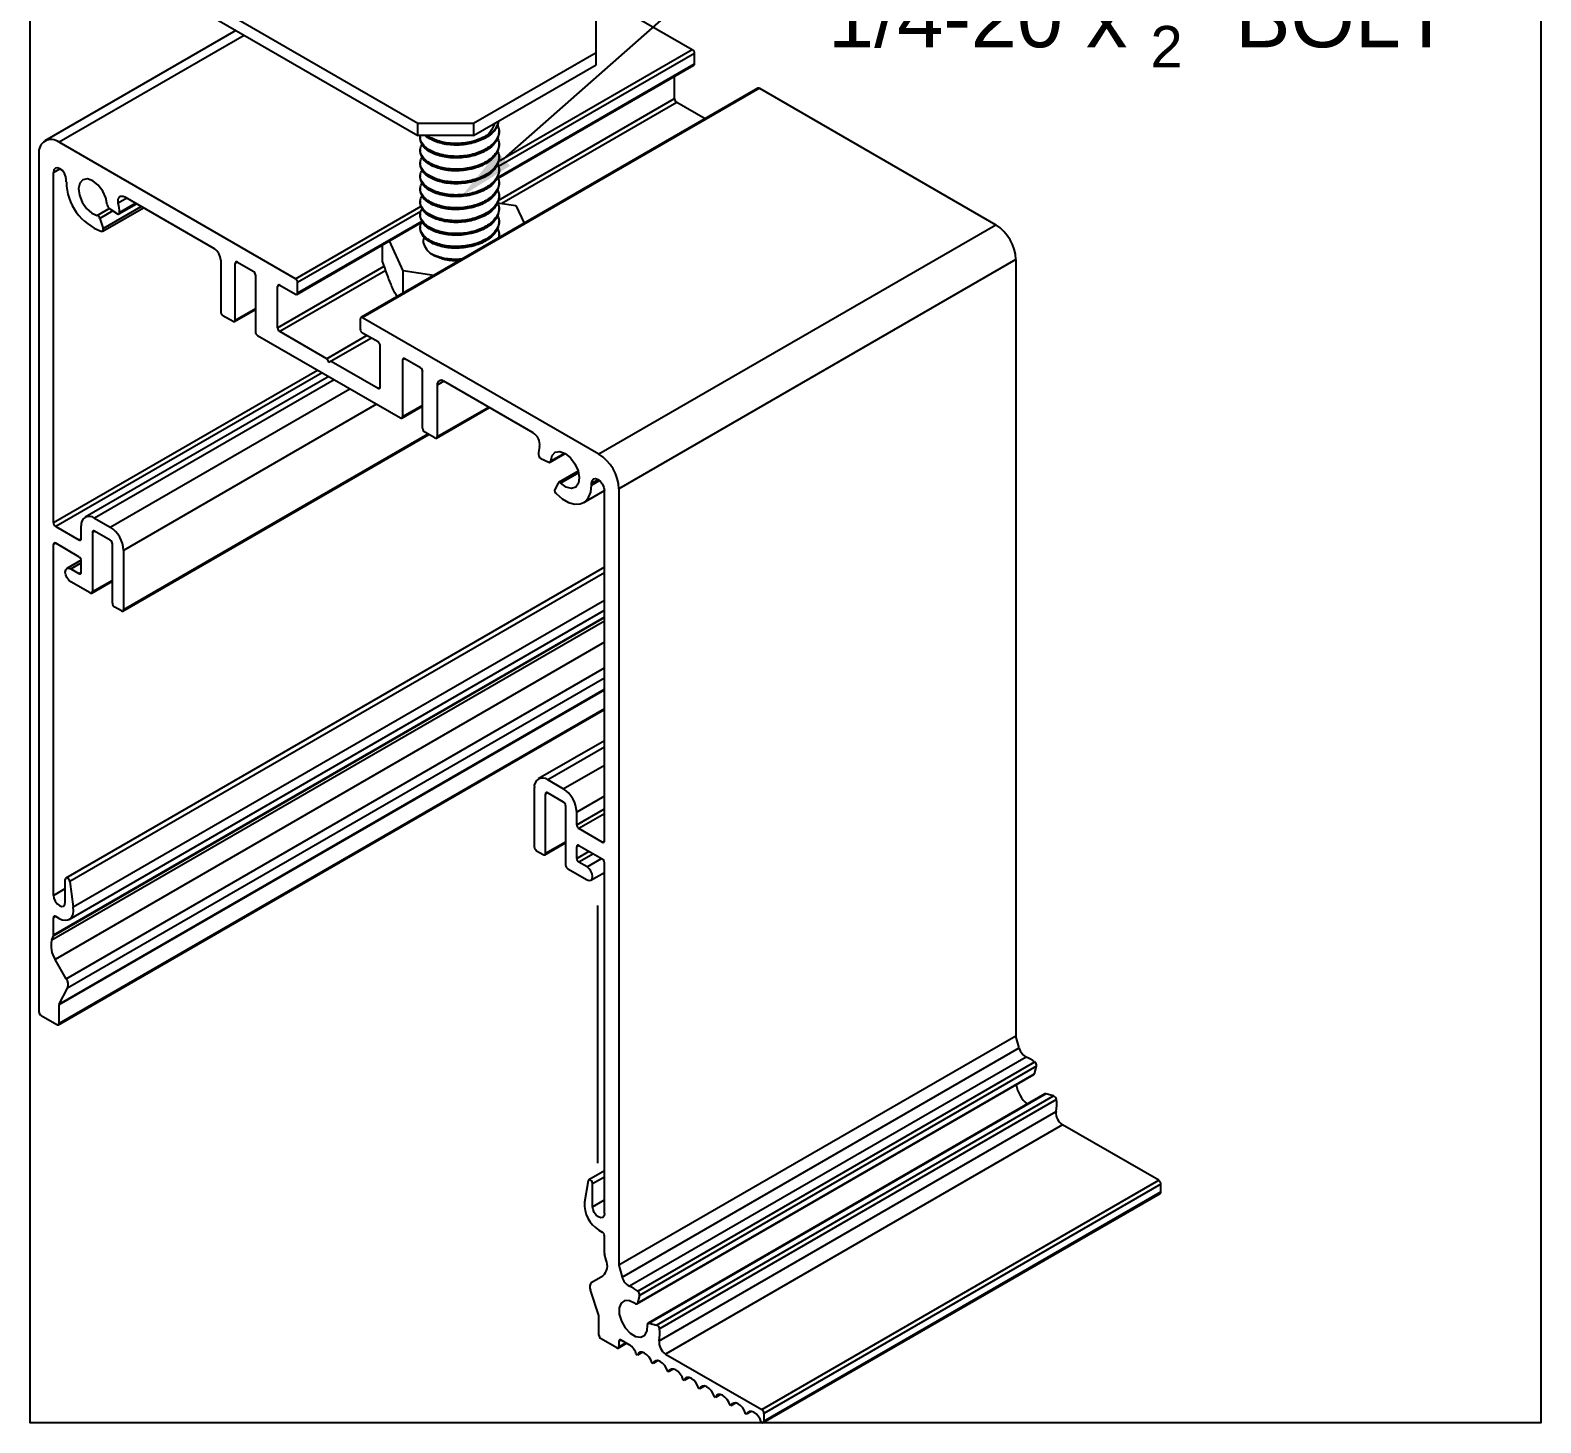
# Model space of a CAD drawing. Extents: x 0 to 4.79, y -7.78 to 0.
# Drawn here: x 0 to 4.788, y -7.784 to -3.371 of the extents above; entities that cross this region are included whole.
import ezdxf
from ezdxf import colors
from ezdxf.entities.mleader import LeaderData, LeaderLine
from ezdxf.math import Vec2, Vec3

# ---------------------------------------------------------------- set-up
doc = ezdxf.new("R2010")
doc.units = 0
doc.header["$LTSCALE"] = 0.5
doc.header["$MEASUREMENT"] = 0
for name, color, linetype in [('FAB DWG', 221, 'CONTINUOUS'), ('Hardware', 242, 'CONTINUOUS'), ('Housing', 150, 'CONTINUOUS'), ('Mounting', 4, 'CONTINUOUS')]:
    doc.layers.add(name, color=color, linetype=linetype)
doc.layers.add('Text-Unprinted', color=131, linetype='CONTINUOUS', plot=False)
doc.styles.get("Standard").update_dxf_attribs({"font": 'arial.ttf'})

msp = doc.modelspace()

# ---------------------------------------------------------------- linework, layer by layer
at = {"layer": 'Hardware', "transparency": 16777216}
for p, q in [((1.2362, -3.7083), (1.2362, -3.7135)), ((1.4862, -3.693), (1.4862, -3.6879)), ((1.4862, -3.7339), (1.4862, -3.7288)), ((1.2362, -3.7492), (1.2362, -3.7543)), ((1.4862, -3.7747), (1.4862, -3.7696)), ((1.2362, -3.79), (1.2362, -3.7951)), ((1.4862, -3.8155), (1.4862, -3.8104)), ((1.2362, -3.8308), (1.2362, -3.8359)), ((1.2362, -3.8717), (1.2362, -3.8768)), ((1.4862, -3.8563), (1.4862, -3.8512)), ((1.2362, -3.9125), (1.2362, -3.9176)), ((1.4814, -3.9177), (1.5398, -3.9268)), ((1.4862, -3.8972), (1.4862, -3.8921)), ((1.2362, -3.9533), (1.2362, -3.9584)), ((1.4862, -3.938), (1.4862, -3.9329)), ((1.4862, -3.9788), (1.4862, -3.9737)), ((1.5398, -3.9268), (1.5656, -3.9824)), ((1.2362, -3.9941), (1.2362, -3.9992)), ((1.4862, -4.0197), (1.4862, -4.0146)), ((1.1172, -4.1038), (1.1172, -4.0511)), ((1.1826, -4.133), (1.1388, -4.0387)), ((1.279, -4.1479), (1.1826, -4.133)), ((1.1826, -4.2036), (1.1826, -4.133))]:
    msp.add_line(p, q, dxfattribs=at)
for centre, radius, start, end in [((1.4236, -3.646), 0.0629, 294.3747, 348.3083), ((1.3576, -3.9217), 0.1804, 241.9598, 271.1441)]:
    msp.add_arc(centre, radius, start, end, dxfattribs=at)
for points, knots in [([(1.4805, -3.6701), (1.483, -3.676), (1.4897, -3.6919), (1.4792, -3.7189), (1.452, -3.7454), (1.4102, -3.764), (1.3612, -3.7722), (1.3121, -3.7691), (1.2704, -3.7556), (1.2431, -3.7342), (1.2347, -3.7156), (1.2365, -3.706), (1.2368, -3.7048)], [0, 0, 0, 0, 0.0636348, 0.1711064, 0.2785781, 0.3860497, 0.4935213, 0.6009929, 0.7084645, 0.8159362, 0.9234078, 0.9385374, 0.9385374, 0.9385374, 0.9385374]), ([(1.4849, -3.6589), (1.4833, -3.6669), (1.4785, -3.685), (1.4516, -3.7097), (1.4103, -3.7283), (1.3612, -3.7365), (1.312, -3.7334), (1.275, -3.7213), (1.2576, -3.7099), (1.2521, -3.7048)], [0.0269497, 0.0269497, 0.0269497, 0.0269497, 0.125, 0.25, 0.375, 0.5, 0.625, 0.75, 0.8362457, 0.8362457, 0.8362457, 0.8362457]), ([(1.4714, -3.6667), (1.4694, -3.6755), (1.4635, -3.6884), (1.4531, -3.6995), (1.4496, -3.7032)], [0.6819343, 0.6819343, 0.6819343, 0.6819343, 0.8942625, 1, 1, 1, 1]), ([(1.4805, -3.7109), (1.483, -3.7168), (1.4897, -3.7328), (1.4792, -3.7597), (1.452, -3.7862), (1.4102, -3.8048), (1.3612, -3.813), (1.3121, -3.8099), (1.2704, -3.7964), (1.2431, -3.775), (1.2325, -3.7514), (1.2399, -3.7372), (1.243, -3.7313)], [0, 0, 0, 0, 0.063635, 0.171106, 0.278578, 0.38605, 0.493521, 0.600993, 0.708465, 0.815936, 0.923408, 1, 1, 1, 1]), ([(1.4496, -3.7032), (1.4367, -3.71), (1.4109, -3.7235), (1.361, -3.7313), (1.3121, -3.7283), (1.2782, -3.7173), (1.2628, -3.7079), (1.2586, -3.7048)], [0, 0, 0, 0, 0.1377951, 0.2755902, 0.4133853, 0.5511804, 0.6132941, 0.6132941, 0.6132941, 0.6132941]), ([(1.4805, -3.7517), (1.483, -3.7577), (1.4897, -3.7736), (1.4792, -3.8005), (1.452, -3.827), (1.4102, -3.8457), (1.3612, -3.8538), (1.3121, -3.8508), (1.2704, -3.8372), (1.2431, -3.8158), (1.2325, -3.7923), (1.2399, -3.7781), (1.243, -3.7721)], [0, 0, 0, 0, 0.0636348, 0.1711064, 0.2785781, 0.3860497, 0.4935213, 0.6009929, 0.7084645, 0.8159362, 0.9234078, 1, 1, 1, 1]), ([(1.4805, -3.7926), (1.483, -3.7985), (1.4897, -3.8144), (1.4792, -3.8414), (1.452, -3.8679), (1.4102, -3.8865), (1.3612, -3.8947), (1.3121, -3.8916), (1.2704, -3.8781), (1.2431, -3.8567), (1.2325, -3.8331), (1.2399, -3.8189), (1.243, -3.813)], [0, 0, 0, 0, 0.063635, 0.171106, 0.278578, 0.38605, 0.493521, 0.600993, 0.708465, 0.815936, 0.923408, 1, 1, 1, 1]), ([(1.4805, -3.8334), (1.483, -3.8393), (1.4897, -3.8552), (1.4792, -3.8822), (1.452, -3.9087), (1.4102, -3.9273), (1.3612, -3.9355), (1.3121, -3.9324), (1.2704, -3.9189), (1.2431, -3.8975), (1.2325, -3.8739), (1.2399, -3.8597), (1.243, -3.8538)], [0, 0, 0, 0, 0.063635, 0.171106, 0.278578, 0.38605, 0.493521, 0.600993, 0.708465, 0.815936, 0.923408, 1, 1, 1, 1]), ([(1.4805, -3.8742), (1.483, -3.8801), (1.4897, -3.8961), (1.4792, -3.923), (1.452, -3.9495), (1.4102, -3.9681), (1.3612, -3.9763), (1.3121, -3.9732), (1.2704, -3.9597), (1.2431, -3.9383), (1.2325, -3.9148), (1.2399, -3.9005), (1.243, -3.8946)], [0, 0, 0, 0, 0.063635, 0.171106, 0.278578, 0.38605, 0.493521, 0.600993, 0.708465, 0.815936, 0.923408, 1, 1, 1, 1]), ([(1.4805, -3.915), (1.483, -3.921), (1.4897, -3.9369), (1.4792, -3.9638), (1.452, -3.9903), (1.4102, -4.009), (1.3612, -4.0171), (1.3121, -4.0141), (1.2704, -4.0005), (1.2431, -3.9792), (1.2325, -3.9556), (1.2399, -3.9414), (1.243, -3.9354)], [0, 0, 0, 0, 0.063635, 0.171106, 0.278578, 0.38605, 0.493521, 0.600993, 0.708465, 0.815936, 0.923408, 1, 1, 1, 1]), ([(1.4805, -3.9559), (1.483, -3.9618), (1.4897, -3.9777), (1.4792, -4.0047), (1.452, -4.0312), (1.4102, -4.0498), (1.3612, -4.058), (1.3121, -4.0549), (1.2704, -4.0414), (1.2431, -4.02), (1.2325, -3.9964), (1.2399, -3.9822), (1.243, -3.9763)], [0, 0, 0, 0, 0.063635, 0.171106, 0.278578, 0.38605, 0.493521, 0.600993, 0.708465, 0.815936, 0.923408, 1, 1, 1, 1]), ([(1.4805, -3.9967), (1.483, -4.0026), (1.4875, -4.0134), (1.4861, -4.0244), (1.4845, -4.0293)], [0, 0, 0, 0, 0.0898208, 0.1628734, 0.1628734, 0.1628734, 0.1628734]), ([(1.249, -4.0269), (1.2481, -4.0289), (1.2439, -4.0379), (1.2486, -4.0552), (1.2599, -4.0711), (1.2704, -4.0791), (1.2728, -4.0809)], [0, 0, 0, 0, 0.111578, 0.480391, 0.88061, 1, 1, 1, 1]), ([(1.1499, -4.1901), (1.1491, -4.1884), (1.1432, -4.1757), (1.1322, -4.1483), (1.1222, -4.1187), (1.1172, -4.1038)], [0, 0, 0, 0, 0.070069, 0.530774, 1, 1, 1, 1]), ([(1.3682, -4.0964), (1.3658, -4.0966), (1.3471, -4.0979), (1.3115, -4.0961), (1.2857, -4.0859), (1.2728, -4.0809)], [0.6750929, 0.6750929, 0.6750929, 0.6750929, 0.6966069, 0.8483035, 1, 1, 1, 1])]:
    msp.add_open_spline(points, degree=3, knots=knots, dxfattribs=at)
for points in [[(1.4862, -3.693), (1.4843, -3.7033), (1.4805, -3.7239), (1.4516, -3.7505), (1.4103, -3.7691), (1.3612, -3.7773), (1.312, -3.7742), (1.2707, -3.7607), (1.2418, -3.7392), (1.2381, -3.722), (1.2362, -3.7135)], [(1.4862, -3.7339), (1.4843, -3.7442), (1.4805, -3.7648), (1.4516, -3.7913), (1.4103, -3.8099), (1.3612, -3.8181), (1.312, -3.815), (1.2707, -3.8015), (1.2418, -3.7801), (1.2381, -3.7629), (1.2362, -3.7543)], [(1.4862, -3.7747), (1.4843, -3.785), (1.4805, -3.8056), (1.4516, -3.8321), (1.4103, -3.8508), (1.3612, -3.8589), (1.312, -3.8559), (1.2707, -3.8424), (1.2418, -3.8209), (1.2381, -3.8037), (1.2362, -3.7951)], [(1.4862, -3.8155), (1.4843, -3.8258), (1.4805, -3.8464), (1.4516, -3.873), (1.4103, -3.8916), (1.3612, -3.8998), (1.312, -3.8967), (1.2707, -3.8832), (1.2418, -3.8617), (1.2381, -3.8445), (1.2362, -3.8359)], [(1.4862, -3.8563), (1.4843, -3.8666), (1.4805, -3.8872), (1.4516, -3.9138), (1.4103, -3.9324), (1.3612, -3.9406), (1.312, -3.9375), (1.2707, -3.924), (1.2418, -3.9025), (1.2381, -3.8854), (1.2362, -3.8768)], [(1.4862, -3.8972), (1.4843, -3.9075), (1.4805, -3.9281), (1.4516, -3.9546), (1.4103, -3.9732), (1.3612, -3.9814), (1.312, -3.9783), (1.2707, -3.9648), (1.2418, -3.9434), (1.2381, -3.9262), (1.2362, -3.9176)], [(1.4862, -3.938), (1.4843, -3.9483), (1.4805, -3.9689), (1.4516, -3.9955), (1.4103, -4.0141), (1.3612, -4.0222), (1.312, -4.0192), (1.2707, -4.0057), (1.2418, -3.9842), (1.2381, -3.967), (1.2362, -3.9584)], [(1.4862, -3.9788), (1.4843, -3.9891), (1.4805, -4.0097), (1.4516, -4.0363), (1.4103, -4.0549), (1.3612, -4.0631), (1.312, -4.06), (1.2707, -4.0465), (1.2418, -4.025), (1.2381, -4.0078), (1.2362, -3.9992)], [(1.4862, -4.0197), (1.4856, -4.0229), (1.485, -4.0262), (1.4843, -4.0294)], [(1.1627, -4.215), (1.1585, -4.2074), (1.1542, -4.1987), (1.1499, -4.1901)]]:
    msp.add_open_spline(points, degree=3, dxfattribs=at)
at = {"layer": 'Housing', "transparency": 16777216}
for p, q in [((1.7231, -3.2152), (2.0988, -3.4321)), ((0.6521, -3.372), (0.0464, -3.7215)), ((0.6784, -3.3872), (0.0914, -3.726)), ((1.4836, -3.7872), (2.0988, -3.4321)), ((2.1059, -3.4443), (1.4846, -3.803)), ((2.1059, -3.477), (2.1059, -3.4443)), ((1.4821, -3.8371), (2.1059, -3.477)), ((1.4832, -3.8398), (2.1038, -3.4816)), ((2.0427, -3.5875), (2.0427, -3.5169)), ((2.3068, -3.5546), (1.0485, -4.2809)), ((2.3118, -3.555), (1.0535, -4.2814)), ((1.4835, -3.9103), (2.0427, -3.5875)), ((2.3118, -3.555), (3.0609, -3.9875)), ((2.0498, -3.5997), (1.4952, -3.9199)), ((2.1392, -3.6513), (2.0498, -3.5997)), ((0.8405, -4.1584), (0.0914, -3.726)), ((0.0278, -3.7627), (0.0278, -6.4812)), ((0.0737, -3.8214), (0.0941, -3.8097)), ((0.0737, -4.9314), (0.0737, -3.8214)), ((0.1145, -3.8518), (0.1145, -3.845)), ((0.3066, -3.9033), (0.2793, -3.919)), ((0.2807, -3.9531), (0.3368, -3.9207)), ((0.2828, -3.9485), (0.3338, -3.919)), ((0.2996, -3.8993), (0.5829, -4.0628)), ((0.2121, -3.958), (0.2508, -3.9357)), ((0.262, -3.9433), (0.2206, -3.9672)), ((0.2206, -3.9672), (0.2311, -3.9994)), ((0.2297, -4.0078), (0.3587, -3.9333)), ((0.2311, -3.9994), (0.3521, -3.9295)), ((0.2751, -3.9522), (0.2503, -3.9354)), ((0.8405, -4.1584), (1.2389, -3.9285)), ((1.2383, -3.9451), (0.8476, -4.1707)), ((0.8455, -4.2079), (1.2413, -3.9795)), ((0.8476, -4.2033), (1.2414, -3.976)), ((1.8026, -4.7138), (3.0609, -3.9875)), ((0.6041, -4.0995), (0.6041, -4.2628)), ((0.6571, -4.1056), (0.65, -4.1097)), ((0.65, -4.2894), (0.65, -4.1097)), ((0.6571, -4.1056), (0.7066, -4.1342)), ((3.1246, -4.0977), (1.8663, -4.8241)), ((3.1246, -4.0977), (3.1246, -6.5583)), ((0.7137, -4.1465), (0.7137, -4.3261)), ((0.7844, -4.3138), (1.1223, -4.1188)), ((1.127, -4.1324), (0.7915, -4.3261)), ((0.7915, -4.1791), (0.7844, -4.1832)), ((0.7844, -4.3138), (0.7844, -4.1832)), ((0.7915, -4.1791), (0.8405, -4.2074)), ((0.8476, -4.2033), (0.8476, -4.1707)), ((0.648, -4.2939), (0.7137, -4.256)), ((0.65, -4.2894), (0.7137, -4.2526)), ((0.6111, -4.2751), (0.643, -4.2934)), ((1.0465, -4.3181), (1.0465, -4.2855)), ((1.0535, -4.2814), (1.8026, -4.7138)), ((0.7207, -4.3383), (1.1733, -4.5996)), ((0.9399, -4.4118), (0.7915, -4.3261)), ((1.0672, -4.3383), (0.9399, -4.4118)), ((1.0814, -4.3465), (0.9541, -4.42)), ((1.1026, -4.3587), (1.0535, -4.3304)), ((1.1097, -4.5016), (1.1097, -4.371)), ((0.0737, -4.9314), (0.9109, -4.4481)), ((0.9399, -4.4118), (0.947, -4.4241)), ((0.9541, -4.42), (0.947, -4.4241)), ((0.9541, -4.42), (1.1026, -4.5057)), ((1.1874, -4.4118), (1.1804, -4.4159)), ((1.1804, -4.4159), (1.1804, -4.5955)), ((1.2369, -4.4404), (1.1874, -4.4118)), ((1.244, -4.6322), (1.244, -4.4526)), ((0.925, -4.4563), (0.0808, -4.9436)), ((0.9462, -4.4685), (0.1741, -4.9143)), ((0.9638, -4.4787), (0.2041, -4.9172)), ((1.3112, -4.4832), (1.29, -4.4955)), ((1.29, -4.4955), (1.29, -4.6588)), ((1.5944, -4.6467), (1.3112, -4.4832)), ((0.2536, -4.9458), (1.0133, -4.5072)), ((1.1026, -4.5057), (1.1097, -4.5016)), ((1.0982, -4.5562), (0.296, -5.0193)), ((1.1783, -4.6001), (1.244, -4.5622)), ((1.1804, -4.5955), (1.244, -4.5588)), ((1.2879, -4.6634), (1.4556, -4.5666)), ((1.29, -4.6588), (1.4526, -4.5649)), ((1.2829, -4.6629), (1.2511, -4.6445)), ((0.294, -5.2117), (1.2638, -4.6518)), ((0.296, -5.2071), (1.2608, -4.6501)), ((1.6189, -4.7279), (1.6437, -4.7398)), ((1.6481, -4.7399), (1.6958, -4.7124)), ((1.6502, -4.7357), (1.6932, -4.7109)), ((1.7372, -4.7685), (1.6749, -4.8045)), ((1.7386, -4.7738), (1.682, -4.8065)), ((1.6735, -4.806), (1.6629, -4.826)), ((1.7549, -4.8674), (1.8203, -4.8296)), ((1.7795, -4.8061), (1.7999, -4.7944)), ((1.7795, -4.8129), (1.8051, -4.7982)), ((1.7795, -4.8129), (1.7795, -4.8061)), ((1.8203, -5.9396), (1.8203, -4.8297)), ((1.8663, -4.8241), (1.8663, -7.2847)), ((0.2041, -4.9172), (0.2536, -4.9458)), ((0.0808, -4.9436), (0.1546, -4.9862)), ((0.1617, -4.9821), (0.1617, -4.9417)), ((0.2041, -4.9581), (0.197, -4.9621)), ((0.197, -4.9621), (0.197, -5.1499)), ((0.2536, -4.9866), (0.2041, -4.9581)), ((0.0808, -4.9967), (0.0737, -5.0008)), ((0.0737, -6.1126), (0.0737, -5.0008)), ((0.1546, -5.0393), (0.0808, -4.9967)), ((0.1546, -4.9862), (0.1617, -4.9821)), ((0.2607, -5.1867), (0.2607, -4.9989)), ((0.296, -5.0193), (0.296, -5.2071)), ((1.8203, -5.0721), (0.1134, -6.0575)), ((0.1616, -5.0507), (0.1165, -5.0767)), ((0.129, -5.078), (0.1617, -5.0591)), ((0.1617, -5.0887), (0.1617, -5.0515)), ((1.8203, -5.0903), (0.1253, -6.0687)), ((0.129, -5.078), (0.1546, -5.0928)), ((0.19, -5.154), (0.129, -5.1188)), ((0.1546, -5.0928), (0.1617, -5.0887)), ((0.195, -5.1545), (0.2607, -5.1166)), ((0.197, -5.1499), (0.2607, -5.1132)), ((0.1239, -6.1885), (1.8203, -5.2091)), ((0.1366, -6.1491), (1.8203, -5.1771)), ((0.289, -5.2112), (0.2678, -5.1989)), ((0.0682, -6.2537), (1.8203, -5.2422)), ((1.8203, -5.2319), (0.0733, -6.2404)), ((0.0737, -6.2379), (1.8203, -5.2296)), ((1.8203, -5.3103), (0.0789, -6.3155)), ((0.1142, -6.3767), (1.8203, -5.3918)), ((1.8203, -5.4243), (0.1184, -6.4068)), ((1.8203, -5.4618), (0.0914, -6.4599)), ((0.0921, -6.4568), (1.8203, -5.4591)), ((0.0893, -6.5225), (1.8203, -5.5232)), ((0.0914, -6.5179), (1.8203, -5.5198)), ((1.8203, -5.6223), (1.6104, -5.7434)), ((1.8203, -5.6426), (1.6404, -5.7464)), ((1.6899, -5.775), (1.8203, -5.6997)), ((1.598, -5.7709), (1.598, -5.9587)), ((1.6404, -5.7872), (1.6334, -5.7913)), ((1.6334, -5.9791), (1.6334, -5.7913)), ((1.6899, -5.775), (1.6404, -5.7464)), ((1.6404, -5.7872), (1.6899, -5.8158)), ((1.697, -5.828), (1.697, -6.0158)), ((1.8203, -5.7977), (1.7323, -5.8484)), ((1.7323, -5.8889), (1.8203, -5.8381)), ((1.7323, -5.8889), (1.7323, -5.8484)), ((1.8203, -5.8544), (1.7394, -5.9011)), ((1.8132, -5.9437), (1.7394, -5.9011)), ((1.6051, -5.9709), (1.6263, -5.9832)), ((1.6313, -5.9837), (1.697, -5.9457)), ((1.6334, -5.9791), (1.697, -5.9424)), ((1.7394, -5.9542), (1.7323, -5.9583)), ((1.7323, -5.9954), (1.7323, -5.9583)), ((1.7323, -5.9954), (1.7716, -5.9728)), ((1.7394, -5.9542), (1.8132, -5.9968)), ((1.7857, -5.9809), (1.7394, -6.0077)), ((1.8132, -5.9437), (1.8203, -5.9396)), ((1.7041, -6.0281), (1.7651, -6.0633)), ((1.7651, -6.0225), (1.7394, -6.0077)), ((1.7651, -6.0225), (1.8114, -5.9957)), ((1.8203, -7.1208), (1.8203, -6.009)), ((0.1113, -6.1343), (0.1113, -6.0621)), ((0.1253, -6.0687), (0.1366, -6.1491)), ((1.7776, -6.0645), (1.8203, -6.0399)), ((0.0737, -6.1126), (0.1113, -6.0909)), ((1.7992, -6.9611), (1.7992, -6.1445)), ((0.0808, -6.1792), (0.0737, -6.1833)), ((0.0737, -6.2379), (0.0737, -6.1833)), ((0.0914, -6.1853), (0.0808, -6.1792)), ((0.0682, -6.2537), (0.0733, -6.2404)), ((0.1142, -6.3767), (0.0789, -6.3155)), ((0.0921, -6.4568), (0.1184, -6.4068)), ((0.0914, -6.5179), (0.0914, -6.4599)), ((0.0349, -6.4934), (0.0843, -6.522)), ((3.1246, -6.5583), (1.8663, -7.2847)), ((3.1345, -6.5957), (3.1246, -6.5583)), ((1.8762, -7.322), (3.1345, -6.5957)), ((3.1576, -6.6248), (1.8992, -7.3512)), ((1.9257, -7.3668), (3.1841, -6.6405)), ((3.1897, -6.6539), (1.9314, -7.3803)), ((3.1832, -6.678), (3.1897, -6.6539)), ((1.9231, -7.4069), (3.1814, -6.6806)), ((1.9249, -7.4043), (3.1832, -6.678)), ((3.2167, -6.7417), (1.9584, -7.4681)), ((3.2199, -6.7414), (1.9616, -7.4678)), ((1.9856, -7.4742), (3.244, -6.7479)), ((3.244, -6.7479), (3.2199, -6.7414)), ((1.9934, -7.5239), (3.2518, -6.7975)), ((3.2528, -6.7595), (1.9944, -7.4858)), ((3.2724, -6.8395), (2.0141, -7.5659)), ((3.5771, -7.0154), (3.2724, -6.8395)), ((1.8203, -6.9855), (1.7707, -7.0142)), ((1.7687, -7.0174), (1.7574, -7.0848)), ((1.8203, -7.0053), (1.7827, -7.0269)), ((1.7827, -7.0992), (1.7827, -7.0269)), ((2.3188, -7.7418), (3.5771, -7.0154)), ((3.5842, -7.0277), (2.3259, -7.754)), ((3.5842, -7.0524), (3.5842, -7.0277)), ((1.7827, -7.0992), (1.8203, -7.0775)), ((2.3238, -7.7834), (3.5821, -7.057)), ((2.3259, -7.7788), (3.5842, -7.0524)), ((1.8027, -7.1732), (1.8132, -7.1793)), ((1.8203, -7.2461), (1.8203, -7.1915)), ((1.8258, -7.2684), (1.8207, -7.2492)), ((1.7799, -7.3382), (1.8151, -7.3179)), ((1.8663, -7.2847), (1.8762, -7.322)), ((1.802, -7.4439), (1.7756, -7.3635)), ((1.9314, -7.3803), (1.9249, -7.4043)), ((1.8026, -7.5058), (1.8026, -7.4477)), ((1.9616, -7.4678), (1.9856, -7.4742)), ((1.8592, -7.5466), (1.8097, -7.518)), ((1.8642, -7.5471), (1.8907, -7.5318)), ((1.8733, -7.5218), (1.8663, -7.5258)), ((1.8663, -7.5258), (1.8663, -7.5425)), ((1.8663, -7.5425), (1.8878, -7.5301)), ((1.8988, -7.5365), (1.8733, -7.5218)), ((1.9405, -7.5602), (1.9247, -7.5693)), ((1.9247, -7.5693), (1.9218, -7.5677)), ((1.9742, -7.5961), (1.9712, -7.5945)), ((1.9899, -7.587), (1.9742, -7.5961)), ((2.0141, -7.5659), (2.3188, -7.7418)), ((2.0236, -7.6229), (2.0207, -7.6213)), ((2.0394, -7.6138), (2.0236, -7.6229)), ((2.0731, -7.6497), (2.0701, -7.6481)), ((2.0888, -7.6406), (2.0731, -7.6497)), ((2.1225, -7.6765), (2.1195, -7.6749)), ((2.1382, -7.6674), (2.1225, -7.6765)), ((2.172, -7.7033), (2.169, -7.7017)), ((2.1877, -7.6942), (2.172, -7.7033)), ((2.2214, -7.7301), (2.2184, -7.7285)), ((2.2371, -7.721), (2.2214, -7.7301)), ((2.2708, -7.7569), (2.2679, -7.7553)), ((2.2866, -7.7478), (2.2708, -7.7569)), ((2.3259, -7.754), (2.3259, -7.7788)), ((2.319, -7.783), (2.3173, -7.7821))]:
    msp.add_line(p, q, dxfattribs=at)
at = {"layer": 'Housing', "transparency": 16777216, "flags": 128}
for points in [[(0.1145, -3.845), (0.113, -3.8351), (0.1086, -3.8249), (0.1019, -3.8159), (0.0941, -3.8097), (0.0863, -3.8069), (0.0797, -3.8082), (0.0753, -3.8133), (0.0737, -3.8214)], [(0.2439, -3.9239), (0.2398, -3.9023), (0.2298, -3.8804), (0.2153, -3.8614), (0.1984, -3.8479), (0.1816, -3.8421), (0.1672, -3.8446), (0.1573, -3.8552), (0.1534, -3.8722), (0.1561, -3.8934), (0.1648, -3.9155), (0.1785, -3.9354), (0.195, -3.9503), (0.2121, -3.958)], [(0.2793, -3.919), (0.2784, -3.9129), (0.2787, -3.9074), (0.2801, -3.9028), (0.2826, -3.8993), (0.286, -3.8971), (0.2901, -3.8964), (0.2947, -3.8971), (0.2996, -3.8993)], [(0.2751, -3.9522), (0.2766, -3.953), (0.278, -3.9535), (0.2794, -3.9535), (0.2805, -3.9532), (0.2815, -3.9525), (0.2822, -3.9514), (0.2827, -3.9501), (0.2828, -3.9485)], [(0.2271, -4.0082), (0.2284, -4.0082), (0.2296, -4.0079), (0.2305, -4.0071), (0.2312, -4.006), (0.2316, -4.0047), (0.2318, -4.003), (0.2316, -4.0013), (0.2311, -3.9994)], [(1.6502, -4.7357), (1.6542, -4.7188), (1.6642, -4.7085), (1.6787, -4.7061), (1.6956, -4.7122), (1.7124, -4.7258), (1.7268, -4.745), (1.7367, -4.7669), (1.7406, -4.7885), (1.738, -4.8066), (1.7292, -4.8186), (1.7156, -4.8228), (1.699, -4.8186), (1.682, -4.8065)], [(1.6669, -4.8394), (1.6865, -4.8559), (1.7066, -4.8672), (1.7261, -4.8726), (1.7438, -4.8718), (1.7587, -4.8649), (1.77, -4.8522), (1.7771, -4.8346), (1.7795, -4.8129)], [(1.682, -4.8065), (1.6807, -4.8055), (1.6795, -4.8047), (1.6782, -4.8042), (1.677, -4.804), (1.6759, -4.8041), (1.6749, -4.8044), (1.6741, -4.8051), (1.6735, -4.806)], [(1.7795, -4.8061), (1.7811, -4.798), (1.7855, -4.7929), (1.7921, -4.7917), (1.7999, -4.7944), (1.8077, -4.8007), (1.8143, -4.8096), (1.8187, -4.8198), (1.8203, -4.8297)], [(0.129, -5.1188), (0.1222, -5.1134), (0.1165, -5.1056), (0.1127, -5.0968), (0.1113, -5.0882), (0.1127, -5.0812), (0.1165, -5.0767), (0.1222, -5.0756), (0.129, -5.078)], [(1.7651, -6.0633), (1.7718, -6.0656), (1.7776, -6.0645), (1.7814, -6.0601), (1.7827, -6.0531), (1.7814, -6.0445), (1.7776, -6.0357), (1.7718, -6.0279), (1.7651, -6.0225)], [(0.1253, -6.0687), (0.1244, -6.0654), (0.1227, -6.0621), (0.1204, -6.0594), (0.1178, -6.0576), (0.1152, -6.057), (0.1132, -6.0576), (0.1118, -6.0594), (0.1113, -6.0621)], [(0.0737, -6.1126), (0.0752, -6.1217), (0.0792, -6.1311), (0.0853, -6.1393), (0.0925, -6.1451), (0.0997, -6.1476), (0.1058, -6.1464), (0.1099, -6.1417), (0.1113, -6.1343)], [(0.0914, -6.1853), (0.1013, -6.1897), (0.1108, -6.1915), (0.1193, -6.1904), (0.1266, -6.1866), (0.1321, -6.1802), (0.1358, -6.1716), (0.1373, -6.161), (0.1366, -6.1491)], [(1.7827, -7.0269), (1.7822, -7.0237), (1.7809, -7.0204), (1.7788, -7.0173), (1.7763, -7.0151), (1.7737, -7.0139), (1.7714, -7.0139), (1.7696, -7.0151), (1.7687, -7.0174)], [(1.8203, -7.1208), (1.8189, -7.1283), (1.8148, -7.133), (1.8087, -7.1342), (1.8015, -7.1317), (1.7943, -7.1259), (1.7882, -7.1177), (1.7842, -7.1083), (1.7827, -7.0992)], [(1.9172, -7.4058), (1.9001, -7.3972), (1.8846, -7.3968), (1.873, -7.4048), (1.8669, -7.4198), (1.8673, -7.4399), (1.874, -7.462), (1.8862, -7.4831), (1.902, -7.5), (1.9191, -7.5103), (1.9352, -7.5126), (1.9479, -7.5065), (1.9553, -7.4929), (1.9564, -7.4737)], [(1.9172, -7.4058), (1.9185, -7.4066), (1.9197, -7.4071), (1.9209, -7.4074), (1.922, -7.4073), (1.923, -7.407), (1.9239, -7.4063), (1.9245, -7.4054), (1.9249, -7.4043)], [(1.9616, -7.4678), (1.9604, -7.4676), (1.9593, -7.4677), (1.9583, -7.4681), (1.9576, -7.4688), (1.9569, -7.4697), (1.9565, -7.4709), (1.9564, -7.4722), (1.9564, -7.4737)], [(1.9712, -7.5945), (1.9674, -7.5848), (1.9618, -7.5758), (1.9549, -7.5682), (1.9475, -7.5628), (1.9401, -7.5601), (1.9334, -7.5604), (1.9282, -7.5635), (1.9247, -7.5693)], [(2.0207, -7.6213), (2.0168, -7.6116), (2.0112, -7.6026), (2.0044, -7.595), (1.9969, -7.5896), (1.9895, -7.5869), (1.9829, -7.5872), (1.9776, -7.5903), (1.9742, -7.5961)], [(2.0701, -7.6481), (2.0663, -7.6384), (2.0607, -7.6294), (2.0538, -7.6218), (2.0464, -7.6164), (2.039, -7.6137), (2.0323, -7.614), (2.027, -7.6171), (2.0236, -7.6229)], [(2.1195, -7.6749), (2.1157, -7.6652), (2.1101, -7.6562), (2.1033, -7.6486), (2.0958, -7.6432), (2.0884, -7.6405), (2.0818, -7.6408), (2.0765, -7.6439), (2.0731, -7.6497)], [(2.169, -7.7017), (2.1652, -7.692), (2.1596, -7.683), (2.1527, -7.6754), (2.1453, -7.67), (2.1379, -7.6673), (2.1312, -7.6676), (2.1259, -7.6707), (2.1225, -7.6765)], [(2.2184, -7.7285), (2.2146, -7.7188), (2.209, -7.7098), (2.2022, -7.7022), (2.1947, -7.6968), (2.1873, -7.6941), (2.1807, -7.6944), (2.1754, -7.6975), (2.172, -7.7033)], [(2.2679, -7.7553), (2.2641, -7.7456), (2.2585, -7.7366), (2.2516, -7.729), (2.2441, -7.7236), (2.2367, -7.7209), (2.2301, -7.7212), (2.2248, -7.7243), (2.2214, -7.7301)], [(2.3173, -7.7821), (2.3135, -7.7724), (2.3079, -7.7633), (2.3011, -7.7558), (2.2936, -7.7504), (2.2862, -7.7477), (2.2795, -7.748), (2.2743, -7.7511), (2.2708, -7.7569)]]:
    msp.add_lwpolyline(points, dxfattribs=at)
at = {"layer": 'Housing', "transparency": 16777216}
for centre, radius, start, end in [((2.0905, -3.445), 0.0154, 2.6055, 57.3945), ((2.1011, -3.4776), 0.0048, 304.0564, 7.2558), ((2.0581, -3.5868), 0.0154, 182.6055, 237.3945), ((2.3089, -3.5591), 0.00503, 54.3824, 114.3071), ((0.0666, -3.7564), 0.0393, 50.7967, 189.214), ((0.2824, -3.8497), 0.1679, 180.7146, 250.7563), ((0.2595, -3.9227), 0.0157, 184.5411, 234.1691), ((0.1457, -3.95), 0.1371, 0.6285, 13.0372), ((0.2073, -3.9709), 0.0137, 15.3631, 69.7786), ((2.9864, -4.104), 0.1383, 2.6055, 57.3945), ((0.558, -4.1016), 0.0461, 2.6055, 57.3945), ((0.6543, -4.109), 0.00437, 50.7967, 189.214), ((0.6983, -4.1472), 0.0154, 2.6055, 57.3945), ((0.8322, -4.1714), 0.0154, 2.6055, 57.3945), ((0.7887, -4.1825), 0.00437, 50.7967, 189.214), ((0.8433, -4.204), 0.00437, 230.7967, 9.214), ((0.6194, -4.2621), 0.0154, 182.6055, 237.3945), ((0.6457, -4.2901), 0.00437, 230.7967, 9.214), ((1.0508, -4.2848), 0.00437, 50.7967, 189.214), ((0.729, -4.3254), 0.0154, 182.6055, 237.3945), ((0.7997, -4.3131), 0.0154, 182.6055, 237.3945), ((1.0618, -4.3175), 0.0154, 182.6055, 237.3945), ((1.0943, -4.3717), 0.0154, 2.6055, 57.3945), ((1.1847, -4.4152), 0.00437, 50.7967, 189.214), ((1.2287, -4.4533), 0.0154, 2.6055, 57.3945), ((1.3029, -4.4934), 0.0131, 50.7967, 189.214), ((1.1053, -4.5023), 0.00437, 230.7967, 9.214), ((1.1761, -4.5962), 0.00437, 230.7967, 9.214), ((1.2594, -4.6315), 0.0154, 182.6055, 237.3945), ((1.2857, -4.6595), 0.00437, 230.7967, 9.214), ((1.5721, -4.6836), 0.0431, 351.4942, 58.8493), ((1.6998, -4.7147), 0.0885, 163.772, 180.394), ((1.6263, -4.7148), 0.0151, 182.1454, 240.5902), ((1.646, -4.7362), 0.00422, 237.714, 6.1642), ((1.7281, -4.8304), 0.1383, 2.6055, 57.3945), ((1.6755, -4.8295), 0.0131, 164.2517, 229.0173), ((0.0891, -4.9307), 0.0154, 182.6055, 237.3945), ((0.1876, -4.9375), 0.0262, 50.7967, 189.214), ((0.2014, -4.9614), 0.00437, 50.7967, 189.214), ((0.2039, -5.0235), 0.0922, 2.6055, 57.3945), ((0.0781, -5.0001), 0.00437, 50.7967, 189.214), ((0.1574, -4.9828), 0.00437, 230.7967, 9.214), ((0.2453, -4.9996), 0.0154, 2.6055, 57.3945), ((0.1463, -5.0522), 0.0154, 2.6055, 57.3945), ((0.1574, -5.0894), 0.00437, 230.7967, 9.214), ((0.1927, -5.1506), 0.00437, 230.7967, 9.214), ((0.276, -5.186), 0.0154, 182.6055, 237.3945), ((0.2917, -5.2078), 0.00437, 230.7967, 9.214), ((1.6239, -5.7667), 0.0262, 50.7967, 189.214), ((1.6377, -5.7906), 0.00437, 50.7967, 189.214), ((1.6402, -5.8526), 0.0922, 2.6055, 57.3945), ((1.6816, -5.8287), 0.0154, 2.6055, 57.3945), ((1.7477, -5.8882), 0.0154, 182.6055, 237.3945), ((1.6134, -5.958), 0.0154, 182.6055, 237.3945), ((1.629, -5.9798), 0.00437, 230.7967, 9.214), ((1.7367, -5.9576), 0.00437, 50.7967, 189.214), ((1.816, -5.9403), 0.00437, 230.7967, 9.214), ((1.7123, -6.0151), 0.0154, 182.6055, 237.3945), ((1.7477, -5.9947), 0.0154, 182.6055, 237.3945), ((1.8049, -6.0097), 0.0154, 2.6055, 57.3945), ((0.0781, -6.1826), 0.00437, 50.7967, 189.214), ((0.1433, -6.2726), 0.0774, 165.8864, 213.7246), ((0.0666, -6.238), 0.00711, 340.0302, 0.9571), ((0.0864, -6.3959), 0.0338, 341.2244, 34.7514), ((0.098, -6.4597), 0.0066, 154.0641, 181.5682), ((0.0431, -6.4805), 0.0154, 182.6055, 237.3945), ((0.0871, -6.5186), 0.00437, 230.7967, 9.214), ((3.1779, -6.585), 0.0447, 193.7529, 242.8622), ((3.1134, -6.7297), 0.1138, 51.6486, 67.193), ((3.1753, -6.652), 0.0145, 352.6485, 52.9203), ((3.1792, -6.6771), 0.0041, 302.0799, 347.7116), ((3.2249, -6.6962), 0.1008, 189.4836, 230.5052), ((3.2187, -6.7454), 0.0041, 72.2948, 117.9171), ((3.2384, -6.7613), 0.0145, 7.0784, 67.3532), ((3.2954, -6.8021), 0.0439, 173.9315, 238.4302), ((3.1473, -6.7757), 0.1067, 348.2132, 8.7494), ((3.5688, -7.0284), 0.0154, 2.6055, 57.3945), ((1.8536, -7.0913), 0.0965, 176.1145, 238.1019), ((3.5794, -7.053), 0.00481, 304.1789, 7.1333), ((1.8049, -7.1922), 0.0154, 2.6055, 57.3945), ((1.7866, -7.2858), 0.043, 311.7023, 23.9301), ((1.8322, -7.246), 0.0119, 180.5722, 195.4036), ((1.9196, -7.3114), 0.0447, 193.7529, 242.8622), ((1.7943, -7.3536), 0.0211, 133.2543, 207.733), ((1.8551, -7.4561), 0.1138, 51.6486, 67.193), ((1.917, -7.3784), 0.0145, 352.6485, 52.9203), ((1.7902, -7.4479), 0.0125, 0.8303, 18.7806), ((1.818, -7.5051), 0.0154, 182.6055, 237.3945), ((1.9801, -7.4876), 0.0145, 7.0784, 67.3532), ((1.889, -7.5021), 0.1067, 348.2132, 8.7494), ((1.8619, -7.5432), 0.00437, 230.7967, 9.214), ((1.8706, -7.5251), 0.00437, 50.7967, 189.214), ((1.8692, -7.5823), 0.0546, 15.5516, 57.138), ((2.0371, -7.5285), 0.0439, 173.9315, 238.4302), ((2.3105, -7.7547), 0.0154, 2.6055, 57.3945), ((2.3216, -7.7795), 0.00433, 233.429, 9.6122)]:
    msp.add_arc(centre, radius, start, end, dxfattribs=at)
at = {"layer": 'Mounting', "transparency": 16777216}
for p, q in [((0.572, -3.2867), (1.2286, -3.6658)), ((0.572, -3.3257), (1.2286, -3.7048)), ((1.7943, -3.4412), (1.7943, -3.3392)), ((1.4054, -3.6658), (1.7943, -3.4412)), ((1.7943, -3.4803), (1.7943, -3.4412)), ((1.4054, -3.7048), (1.7943, -3.4803)), ((1.2286, -3.6658), (1.4054, -3.6658)), ((1.2286, -3.7048), (1.2286, -3.6658)), ((1.4054, -3.6658), (1.4054, -3.7048)), ((1.4054, -3.7048), (1.2286, -3.7048))]:
    msp.add_line(p, q, dxfattribs=at)
at = {"layer": 'Text-Unprinted', "ltscale": 0.5, "transparency": 16777216}
msp.add_lwpolyline([(0, 0), (4.7884, 0), (4.7884, -7.7839), (0, -7.7839)], close=True, dxfattribs=at)

# ---------------------------------------------------------------- leaders
at = {"layer": 'FAB DWG', "transparency": 16777216}
ml = msp.add_multileader_mtext('Standard', dxfattribs=at)
ml.set_content('\\A1;1/4-20 x {\\H0.7x;\\S1/2;}" BOLT', color=256)
ml.set_leader_properties()
ml.build(insert=Vec2(0, 0))
ml.multileader.update_dxf_attribs({"text_right_attachment_type": 6, "dogleg_length": 0.36, "arrow_head_size": 0.18})
ctx = ml.context
ctx.base_point, ctx.char_height, ctx.arrow_head_size, ctx.landing_gap_size, ctx.plane_origin = Vec3(2.4393, -3.2687), 0.188, 0.18, 0.09, Vec3(1.5928, -4.4786)
ctx.right_attachment = 6
notes = []
notes.append((ctx, [(0, (1, 1, 0), (2.0793, -3.2687), (1, 0), 0.36, [(0, [(1.3665, -3.8975)], 0, [])])]))
ctx.mtext.insert, ctx.mtext.flow_direction = Vec3(2.5293, -3.1731), 5
for ctx, leaders in notes:
    for number, flags, end, landing, length, lines in leaders:
        leader = LeaderData()
        leader.index, (leader.has_last_leader_line, leader.has_dogleg_vector, leader.attachment_direction) = number, flags
        leader.last_leader_point, leader.dogleg_vector, leader.dogleg_length = Vec3(end), Vec3(landing), length
        for number, points, colour, breaks in lines:
            line = LeaderLine()
            line.index, line.vertices, line.color, line.breaks = number, Vec3.list(points), colors.encode_raw_color(colour), breaks
            leader.lines.append(line)
        ctx.leaders.append(leader)

doc.saveas('drawing.dxf')
